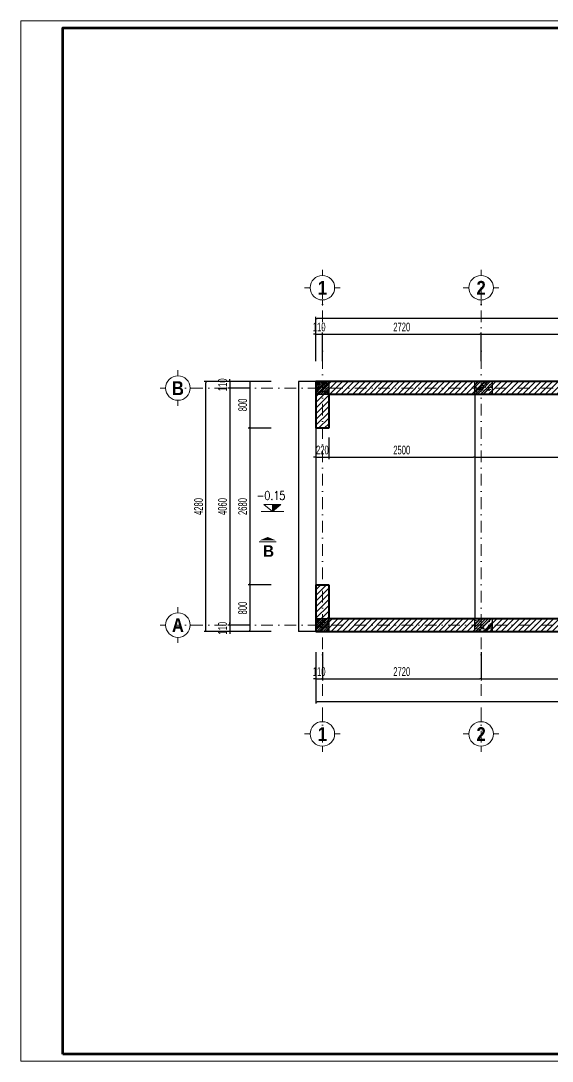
# Model space of a CAD drawing. Header units: millimetres. Extents: x 2565303 to 2664360, y -865723 to -262051.
# Drawn here: x 2629882 to 2638988, y -427802 to -409982 of the extents above; entities that cross this region are included whole.
import ezdxf
from ezdxf.enums import TextEntityAlignment as Align

# ---------------------------------------------------------------- set-up
doc = ezdxf.new("R2010")
doc.units = ezdxf.units.MM
doc.header["$LTSCALE"] = 10
doc.header["$MEASUREMENT"] = 0
doc.linetypes.add('DASHDOT', pattern=[1, 0.5, -0.25, 0, -0.25])
doc.layers.get('0').update_dxf_attribs({"linetype": 'CONTINUOUS'})
doc.layers.get('DEFPOINTS').update_dxf_attribs({"color": 10, "linetype": 'CONTINUOUS'})
for name, color, linetype in [('- Hach vl', 9, 'CONTINUOUS'), ('Khungten_LCDI', 7, 'CONTINUOUS'), ('M3', 3, 'CONTINUOUS')]:
    doc.layers.add(name, color=color, linetype=linetype)
for name, color, linetype, lineweight in [('-thay1', 7, 'CONTINUOUS', 18), ('-Tường', 4, 'CONTINUOUS', 35), ('LC Dim', 8, 'CONTINUOUS', 13), ('LC Hatch', 252, 'CONTINUOUS', 5), ('LC ISO', 153, 'CONTINUOUS', 13), ('LC Khac', 4, 'CONTINUOUS', 9), ('LC Net dam 1', 30, 'CONTINUOUS', 30), ('LC Net dam2', 6, 'CONTINUOUS', 40), ('LC Net manh', 250, 'CONTINUOUS', 5), ('LC Net truc', 134, 'DASHDOT', 5), ('LC Text1', 20, 'CONTINUOUS', 13), ('LC Text2', 7, 'CONTINUOUS', 13)]:
    doc.layers.add(name, color=color, linetype=linetype, lineweight=lineweight)
doc.styles.add('HOATBIF', font='hoatbif.shx', dxfattribs={"width": 0.65})
doc.styles.add('Khungten', font='', dxfattribs={"width": 0.9, "height": 5000})
doc.styles.add('LC 1', font='')
doc.styles.add('T1', font='Vnsimli.shx', dxfattribs={"width": 0.7})
doc.styles.add('Title', font='', dxfattribs={"width": 0.8})
doc.styles.get('Khungten').set_extended_font_data('.VnAvantH')
doc.styles.get('LC 1').set_extended_font_data('.VnAvantH', bold=True)
doc.styles.get('Title').set_extended_font_data('.VnBlackH')
doc.dimstyles.new('1-100 (1-60)', dxfattribs={"dimscale": 60, "dimtxt": 2.5, "dimasz": 0.35, "dimexe": 0.5, "dimexo": 0, "dimgap": 0.8, "dimtad": 1, "dimdec": 0, "dimzin": 0, "dimdsep": 46, "dimtxsty": 'HOATBIF', "dimblk1": 'DOT', "dimblk2": 'DOT', "dimsah": 1, "dimcen": -1, "dimdle": 1, "dimclrd": 256, "dimclre": 256, "dimclrt": 4, "dimadec": 3, "dimazin": 2, "dimtfac": 0.333333, "dimtdec": 0, "dimtix": 1, "dimtmove": 2, "dimatfit": 3, "dimldrblk": 'DOT', "dimfxl": 1, "dimtvp": 0.833333, "dimtolj": 1, "dimtzin": 0, "dimarcsym": 0})

# ---------------------------------------------------------------- blocks, each defined once
blk = doc.blocks.new('DOT')
at = {"layer": 'M3', "color": 0, "linetype": 'ByBlock'}
blk.add_line((-0.5, 0), (-1, 0), dxfattribs=at)
at = {"layer": 'M3', "color": 0, "linetype": 'ByBlock', "const_width": 0.5}
blk.add_lwpolyline([(-0.25, 0, 1), (0.25, 0, 1)], format="xyb", close=True, dxfattribs=at)
blk = doc.blocks.new('*D334')
at = {"layer": 'DEFPOINTS', "color": 0, "transparency": 16777216}
for p in [(2635050, -415351), (2634940, -415811), (2635050, -415811)]:
    blk.add_point(p, dxfattribs=at)
at = {"layer": 'LC Dim', "lineweight": -2, "transparency": 16777216}
for p, q in [((2634919, -415351), (2634898, -415351)), ((2634940, -415811), (2634940, -415321)), ((2634940, -415351), (2635050, -415351)), ((2635050, -415811), (2635050, -415321)), ((2635071, -415351), (2635092, -415351))]:
    blk.add_line(p, q, dxfattribs=at)
at = {"layer": 'LC Dim', "lineweight": -2, "transparency": 16777216, "xscale": 21, "yscale": 21, "zscale": 21}
blk.add_blockref('DOT', (2634940, -415351), dxfattribs=at)
at = {"layer": 'LC Dim', "lineweight": -2, "transparency": 16777216, "xscale": 21, "yscale": 21, "zscale": 21, "rotation": 180}
blk.add_blockref('DOT', (2635050, -415351), dxfattribs=at)
at = {"layer": 'LC Dim', "color": 4, "transparency": 16777216, "insert": (2634995, -415228), "char_height": 150, "attachment_point": 5, "style": 'HOATBIF'}
blk.add_mtext('\\A1;110', dxfattribs=at)
blk = doc.blocks.new('*D321')
at = {"layer": 'DEFPOINTS', "color": 0, "transparency": 16777216}
for p in [(2637770, -415351), (2635050, -415811), (2637770, -415811)]:
    blk.add_point(p, dxfattribs=at)
at = {"layer": 'LC Dim', "lineweight": -2, "transparency": 16777216}
for p, q in [((2635050, -415811), (2635050, -415321)), ((2635071, -415351), (2637749, -415351)), ((2637770, -415811), (2637770, -415321))]:
    blk.add_line(p, q, dxfattribs=at)
at = {"layer": 'LC Dim', "lineweight": -2, "transparency": 16777216, "xscale": 21, "yscale": 21, "zscale": 21, "rotation": 180}
blk.add_blockref('DOT', (2635050, -415351), dxfattribs=at)
at = {"layer": 'LC Dim', "lineweight": -2, "transparency": 16777216, "xscale": 21, "yscale": 21, "zscale": 21}
blk.add_blockref('DOT', (2637770, -415351), dxfattribs=at)
at = {"layer": 'LC Dim', "color": 4, "transparency": 16777216, "insert": (2636410, -415228), "char_height": 150, "attachment_point": 5, "style": 'HOATBIF'}
blk.add_mtext('\\A1;2720', dxfattribs=at)
blk = doc.blocks.new('*D322')
at = {"layer": 'DEFPOINTS', "color": 0, "transparency": 16777216}
for p in [(2641970, -415351), (2637770, -415811), (2641970, -415811)]:
    blk.add_point(p, dxfattribs=at)
at = {"layer": 'LC Dim', "lineweight": -2, "transparency": 16777216}
for p, q in [((2637770, -415811), (2637770, -415321)), ((2637791, -415351), (2641949, -415351)), ((2641970, -415811), (2641970, -415321))]:
    blk.add_line(p, q, dxfattribs=at)
at = {"layer": 'LC Dim', "lineweight": -2, "transparency": 16777216, "xscale": 21, "yscale": 21, "zscale": 21, "rotation": 180}
blk.add_blockref('DOT', (2637770, -415351), dxfattribs=at)
at = {"layer": 'LC Dim', "lineweight": -2, "transparency": 16777216, "xscale": 21, "yscale": 21, "zscale": 21}
blk.add_blockref('DOT', (2641970, -415351), dxfattribs=at)
at = {"layer": 'LC Dim', "color": 4, "transparency": 16777216, "insert": (2639870, -415228), "char_height": 150, "attachment_point": 5, "style": 'HOATBIF'}
blk.add_mtext('\\A1;4200', dxfattribs=at)
blk = doc.blocks.new('*D326')
at = {"layer": 'DEFPOINTS', "color": 0, "transparency": 16777216}
for p in [(2634940, -415082), (2634940, -415811), (2648940, -415811)]:
    blk.add_point(p, dxfattribs=at)
at = {"layer": 'LC Dim', "lineweight": -2, "transparency": 16777216}
for p, q in [((2634940, -415811), (2634940, -415052)), ((2648919, -415082), (2634961, -415082)), ((2648940, -415811), (2648940, -415052))]:
    blk.add_line(p, q, dxfattribs=at)
at = {"layer": 'LC Dim', "lineweight": -2, "transparency": 16777216, "xscale": 21, "yscale": 21, "zscale": 21, "rotation": 180}
blk.add_blockref('DOT', (2634940, -415082), dxfattribs=at)
at = {"layer": 'LC Dim', "lineweight": -2, "transparency": 16777216, "xscale": 21, "yscale": 21, "zscale": 21}
blk.add_blockref('DOT', (2648940, -415082), dxfattribs=at)
at = {"layer": 'LC Dim', "color": 4, "transparency": 16777216, "insert": (2641860, -414959), "char_height": 150, "attachment_point": 5, "style": 'HOATBIF'}
blk.add_mtext('\\A1;14000', dxfattribs=at)
blk = doc.blocks.new('*D327')
at = {"layer": 'DEFPOINTS', "color": 0, "transparency": 16777216}
for p in [(2634940, -420794), (2635050, -420794), (2635050, -421253)]:
    blk.add_point(p, dxfattribs=at)
at = {"layer": 'LC Dim', "lineweight": -2, "transparency": 16777216}
for p, q in [((2634940, -420794), (2634940, -421283)), ((2635050, -420794), (2635050, -421283)), ((2634919, -421253), (2634898, -421253)), ((2634940, -421253), (2635050, -421253)), ((2635071, -421253), (2635092, -421253))]:
    blk.add_line(p, q, dxfattribs=at)
at = {"layer": 'LC Dim', "lineweight": -2, "transparency": 16777216, "xscale": 21, "yscale": 21, "zscale": 21}
blk.add_blockref('DOT', (2634940, -421253), dxfattribs=at)
at = {"layer": 'LC Dim', "lineweight": -2, "transparency": 16777216, "xscale": 21, "yscale": 21, "zscale": 21, "rotation": 180}
blk.add_blockref('DOT', (2635050, -421253), dxfattribs=at)
at = {"layer": 'LC Dim', "color": 4, "transparency": 16777216, "insert": (2634995, -421130), "char_height": 150, "attachment_point": 5, "style": 'HOATBIF'}
blk.add_mtext('\\A1;110', dxfattribs=at)
blk = doc.blocks.new('*D328')
at = {"layer": 'DEFPOINTS', "color": 0, "transparency": 16777216}
for p in [(2635050, -420794), (2637770, -420794), (2637770, -421253)]:
    blk.add_point(p, dxfattribs=at)
at = {"layer": 'LC Dim', "lineweight": -2, "transparency": 16777216}
for p, q in [((2635050, -420794), (2635050, -421283)), ((2637770, -420794), (2637770, -421283)), ((2635071, -421253), (2637749, -421253))]:
    blk.add_line(p, q, dxfattribs=at)
at = {"layer": 'LC Dim', "lineweight": -2, "transparency": 16777216, "xscale": 21, "yscale": 21, "zscale": 21, "rotation": 180}
blk.add_blockref('DOT', (2635050, -421253), dxfattribs=at)
at = {"layer": 'LC Dim', "lineweight": -2, "transparency": 16777216, "xscale": 21, "yscale": 21, "zscale": 21}
blk.add_blockref('DOT', (2637770, -421253), dxfattribs=at)
at = {"layer": 'LC Dim', "color": 4, "transparency": 16777216, "insert": (2636410, -421130), "char_height": 150, "attachment_point": 5, "style": 'HOATBIF'}
blk.add_mtext('\\A1;2720', dxfattribs=at)
blk = doc.blocks.new('*D329')
at = {"layer": 'DEFPOINTS', "color": 0, "transparency": 16777216}
for p in [(2637770, -420794), (2641970, -420794), (2641970, -421253)]:
    blk.add_point(p, dxfattribs=at)
at = {"layer": 'LC Dim', "lineweight": -2, "transparency": 16777216}
for p, q in [((2637770, -420794), (2637770, -421283)), ((2641970, -420794), (2641970, -421283)), ((2637791, -421253), (2641949, -421253))]:
    blk.add_line(p, q, dxfattribs=at)
at = {"layer": 'LC Dim', "lineweight": -2, "transparency": 16777216, "xscale": 21, "yscale": 21, "zscale": 21, "rotation": 180}
blk.add_blockref('DOT', (2637770, -421253), dxfattribs=at)
at = {"layer": 'LC Dim', "lineweight": -2, "transparency": 16777216, "xscale": 21, "yscale": 21, "zscale": 21}
blk.add_blockref('DOT', (2641970, -421253), dxfattribs=at)
at = {"layer": 'LC Dim', "color": 4, "transparency": 16777216, "insert": (2639870, -421130), "char_height": 150, "attachment_point": 5, "style": 'HOATBIF'}
blk.add_mtext('\\A1;4200', dxfattribs=at)
blk = doc.blocks.new('*D333')
at = {"layer": 'DEFPOINTS', "color": 0, "transparency": 16777216}
for p in [(2634940, -420794), (2648940, -420794), (2634940, -421648)]:
    blk.add_point(p, dxfattribs=at)
at = {"layer": 'LC Dim', "lineweight": -2, "transparency": 16777216}
for p, q in [((2634940, -420794), (2634940, -421678)), ((2648940, -420794), (2648940, -421678)), ((2648919, -421648), (2634961, -421648))]:
    blk.add_line(p, q, dxfattribs=at)
at = {"layer": 'LC Dim', "lineweight": -2, "transparency": 16777216, "xscale": 21, "yscale": 21, "zscale": 21, "rotation": 180}
blk.add_blockref('DOT', (2634940, -421648), dxfattribs=at)
at = {"layer": 'LC Dim', "lineweight": -2, "transparency": 16777216, "xscale": 21, "yscale": 21, "zscale": 21}
blk.add_blockref('DOT', (2648940, -421648), dxfattribs=at)
at = {"layer": 'LC Dim', "color": 4, "transparency": 16777216, "insert": (2641860, -421509), "char_height": 150, "attachment_point": 5, "style": 'HOATBIF'}
blk.add_mtext('\\A1;14000', dxfattribs=at)
blk = doc.blocks.new('*D314')
at = {"layer": 'DEFPOINTS', "color": 0, "transparency": 16777216}
for p in [(2633462, -416272), (2633807, -416162), (2633807, -416272)]:
    blk.add_point(p, dxfattribs=at)
at = {"layer": 'LC Dim', "lineweight": -2, "transparency": 16777216}
for p, q in [((2633807, -416162), (2633432, -416162)), ((2633807, -416272), (2633432, -416272)), ((2633462, -416141), (2633462, -416120)), ((2633462, -416162), (2633462, -416272)), ((2633462, -416293), (2633462, -416314))]:
    blk.add_line(p, q, dxfattribs=at)
at = {"layer": 'LC Dim', "lineweight": -2, "transparency": 16777216, "xscale": 21, "yscale": 21, "zscale": 21}
for p, rotation in [((2633462, -416162), 270), ((2633462, -416272), 90)]:
    blk.add_blockref('DOT', p, dxfattribs=dict(at, rotation=rotation))
at = {"layer": 'LC Dim', "color": 4, "transparency": 16777216, "insert": (2633339, -416217), "char_height": 150, "attachment_point": 5, "rotation": 90, "style": 'HOATBIF'}
blk.add_mtext('\\A1;110', dxfattribs=at)
blk = doc.blocks.new('*D315')
at = {"layer": 'DEFPOINTS', "color": 0, "transparency": 16777216}
for p in [(2633807, -416272), (2633462, -420332), (2633807, -420332)]:
    blk.add_point(p, dxfattribs=at)
at = {"layer": 'LC Dim', "lineweight": -2, "transparency": 16777216}
for p, q in [((2633807, -416272), (2633432, -416272)), ((2633462, -416293), (2633462, -420311)), ((2633807, -420332), (2633432, -420332))]:
    blk.add_line(p, q, dxfattribs=at)
at = {"layer": 'LC Dim', "lineweight": -2, "transparency": 16777216, "xscale": 21, "yscale": 21, "zscale": 21}
for p, rotation in [((2633462, -416272), 90), ((2633462, -420332), 270)]:
    blk.add_blockref('DOT', p, dxfattribs=dict(at, rotation=rotation))
at = {"layer": 'LC Dim', "color": 4, "transparency": 16777216, "insert": (2633339, -418302), "char_height": 150, "attachment_point": 5, "rotation": 90, "style": 'HOATBIF'}
blk.add_mtext('\\A1;4060', dxfattribs=at)
blk = doc.blocks.new('*D316')
at = {"layer": 'DEFPOINTS', "color": 0, "transparency": 16777216}
for p in [(2633807, -420332), (2633462, -420442), (2633807, -420442)]:
    blk.add_point(p, dxfattribs=at)
at = {"layer": 'LC Dim', "lineweight": -2, "transparency": 16777216}
for p, q in [((2633807, -420332), (2633432, -420332)), ((2633462, -420311), (2633462, -420290)), ((2633462, -420332), (2633462, -420442)), ((2633807, -420442), (2633432, -420442)), ((2633462, -420463), (2633462, -420484))]:
    blk.add_line(p, q, dxfattribs=at)
at = {"layer": 'LC Dim', "lineweight": -2, "transparency": 16777216, "xscale": 21, "yscale": 21, "zscale": 21}
for p, rotation in [((2633462, -420332), 270), ((2633462, -420442), 90)]:
    blk.add_blockref('DOT', p, dxfattribs=dict(at, rotation=rotation))
at = {"layer": 'LC Dim', "color": 4, "transparency": 16777216, "insert": (2633339, -420387), "char_height": 150, "attachment_point": 5, "rotation": 90, "style": 'HOATBIF'}
blk.add_mtext('\\A1;110', dxfattribs=at)
blk = doc.blocks.new('*D317')
at = {"layer": 'DEFPOINTS', "color": 0, "transparency": 16777216}
for p in [(2633052, -416162), (2633807, -416162), (2633807, -420442)]:
    blk.add_point(p, dxfattribs=at)
at = {"layer": 'LC Dim', "lineweight": -2, "transparency": 16777216}
for p, q in [((2633807, -416162), (2633022, -416162)), ((2633052, -420421), (2633052, -416183)), ((2633807, -420442), (2633022, -420442))]:
    blk.add_line(p, q, dxfattribs=at)
at = {"layer": 'LC Dim', "lineweight": -2, "transparency": 16777216, "xscale": 21, "yscale": 21, "zscale": 21}
for p, rotation in [((2633052, -416162), 90), ((2633052, -420442), 270)]:
    blk.add_blockref('DOT', p, dxfattribs=dict(at, rotation=rotation))
at = {"layer": 'LC Dim', "color": 4, "transparency": 16777216, "insert": (2632929, -418302), "char_height": 150, "attachment_point": 5, "rotation": 90, "style": 'HOATBIF'}
blk.add_mtext('\\A1;4280', dxfattribs=at)
blk = doc.blocks.new('*D318')
at = {"layer": 'DEFPOINTS', "color": 0, "transparency": 16777216}
for p in [(2634172, -416162), (2633807, -416962), (2634172, -416962)]:
    blk.add_point(p, dxfattribs=at)
at = {"layer": 'LC Dim', "lineweight": -2, "transparency": 16777216}
for p, q in [((2634172, -416162), (2633777, -416162)), ((2633807, -416183), (2633807, -416941)), ((2634172, -416962), (2633777, -416962))]:
    blk.add_line(p, q, dxfattribs=at)
at = {"layer": 'LC Dim', "lineweight": -2, "transparency": 16777216, "xscale": 21, "yscale": 21, "zscale": 21}
for p, rotation in [((2633807, -416162), 90), ((2633807, -416962), 270)]:
    blk.add_blockref('DOT', p, dxfattribs=dict(at, rotation=rotation))
at = {"layer": 'LC Dim', "color": 4, "transparency": 16777216, "insert": (2633684, -416562), "char_height": 150, "attachment_point": 5, "rotation": 90, "style": 'HOATBIF'}
blk.add_mtext('\\A1;800', dxfattribs=at)
blk = doc.blocks.new('*D319')
at = {"layer": 'DEFPOINTS', "color": 0, "transparency": 16777216}
for p in [(2634172, -416962), (2633807, -419642), (2634172, -419642)]:
    blk.add_point(p, dxfattribs=at)
at = {"layer": 'LC Dim', "lineweight": -2, "transparency": 16777216}
for p, q in [((2634172, -416962), (2633777, -416962)), ((2633807, -416983), (2633807, -419621)), ((2634172, -419642), (2633777, -419642))]:
    blk.add_line(p, q, dxfattribs=at)
at = {"layer": 'LC Dim', "lineweight": -2, "transparency": 16777216, "xscale": 21, "yscale": 21, "zscale": 21}
for p, rotation in [((2633807, -416962), 90), ((2633807, -419642), 270)]:
    blk.add_blockref('DOT', p, dxfattribs=dict(at, rotation=rotation))
at = {"layer": 'LC Dim', "color": 4, "transparency": 16777216, "insert": (2633684, -418302), "char_height": 150, "attachment_point": 5, "rotation": 90, "style": 'HOATBIF'}
blk.add_mtext('\\A1;2680', dxfattribs=at)
blk = doc.blocks.new('*D320')
at = {"layer": 'DEFPOINTS', "color": 0, "transparency": 16777216}
for p in [(2634172, -419642), (2633807, -420442), (2634172, -420442)]:
    blk.add_point(p, dxfattribs=at)
at = {"layer": 'LC Dim', "lineweight": -2, "transparency": 16777216}
for p, q in [((2634172, -419642), (2633777, -419642)), ((2633807, -419663), (2633807, -420421)), ((2634172, -420442), (2633777, -420442))]:
    blk.add_line(p, q, dxfattribs=at)
at = {"layer": 'LC Dim', "lineweight": -2, "transparency": 16777216, "xscale": 21, "yscale": 21, "zscale": 21}
for p, rotation in [((2633807, -419642), 90), ((2633807, -420442), 270)]:
    blk.add_blockref('DOT', p, dxfattribs=dict(at, rotation=rotation))
at = {"layer": 'LC Dim', "color": 4, "transparency": 16777216, "insert": (2633684, -420042), "char_height": 150, "attachment_point": 5, "rotation": 90, "style": 'HOATBIF'}
blk.add_mtext('\\A1;800', dxfattribs=at)
blk = doc.blocks.new('TTRUC')
at = {"layer": 'LC ISO'}
for p, q in [((0, 6.95), (0, 10.13)), ((-6.95, 0), (-10.13, 0)), ((6.95, 0), (10.13, 0)), ((0, -6.95), (0, -10.13))]:
    blk.add_line(p, q, dxfattribs=at)
at = {"layer": 'LC Net manh'}
blk.add_circle((0, 0), 6.95, dxfattribs=at)
blk = doc.blocks.new('lcdi fix')
at = {"layer": 'DEFPOINTS', "lineweight": 0}
blk.add_lwpolyline([(-1200, -14850), (-1200, 14850), (40800, 14850), (40800, -14850)], close=True, dxfattribs=at)
at = {"layer": 'Khungten_LCDI', "color": 5, "lineweight": 60}
blk.add_lwpolyline([(0, -14650), (0, 14650), (40600, 14650), (40600, -14650)], close=True, dxfattribs=at)
at = {"color": 7, "style": 'Khungten', "width": 0.8}
for tag, p in [('REVISION', (39499, -10746)), ('NGAYHT', (39546, -11609))]:
    blk.add_attdef(tag, text='', height=200, dxfattribs=at).set_placement(p, align=Align.CENTER)
at = {"layer": 'LC Text1', "style": 'Title', "width": 1.485915}
for tag, p, p2 in [('TENBANVE1', (36913, -8886), (40339, -8886)), ('TENBANVE2', (36913, -9562), (40339, -9562))]:
    blk.add_attdef(tag, text='', height=250, dxfattribs=at).set_placement(p, p2, align=Align.FIT)
at = {"layer": 'LC Text1', "style": 'Title', "width": 0.7}
blk.add_attdef('SOBANVE', text='', height=250, dxfattribs=at).set_placement((39562, -13896), align=Align.CENTER)
blk = doc.blocks.new('gfs')
at = {"layer": '- Hach vl', "ltscale": 0.2}
h = blk.add_hatch(dxfattribs=at)
h.set_pattern_fill('ANSI31', color=256, scale=200, style=0)
h.set_pattern_definition([(45, (3894016.553, -231657.651), (-17.67766953, 17.67766953), [])])
h.paths.add_polyline_path([(2119996, -313176), (2119887, -313176), (2119887, -313286), (2119996, -313286)])
h.paths.add_polyline_path([(2119887, -313176), (2119777, -313176), (2119777, -313286), (2119887, -313286)])
h.paths.add_polyline_path([(2119887, -313066), (2119777, -313066), (2119777, -313176), (2119887, -313176)])
h.paths.add_polyline_path([(2119996, -313066), (2119887, -313066), (2119887, -313176), (2119996, -313176)])
h = blk.add_hatch(dxfattribs=at)
h.set_pattern_fill('AR-CONC', color=256, scale=20, style=0)
h.set_pattern_definition([(50, (3894016.55, -231657.65), (143.4520365, -12.550427), [15, -165]), (355, (3894016.55, -231657.65), (-27.750267, 150.438427), [12, -132]), (100.4514, (3894028.51, -231658.7), (115.701876, 137.887908), [12.748038, -140.228422]), (46.1842, (3894016.55, -231617.65), (213.44821, -33.103803), [22.5, -247.5]), (96.6356, (3894034.34, -231620.4), (186.93254, 194.823574), [19.122058, -210.3426]), (351.1842, (3894016.55, -231617.65), (186.93239, 194.82372), [18, -198]), (21, (3894036.55, -231627.65), (119.3814104, -80.523778), [15, -165]), (326, (3894036.55, -231627.65), (48.663066, 145.030009), [12, -132]), (71.4514, (3894046.5, -231634.36), (168.044526, 64.506099), [12.748038, -140.228422]), (37.5, (3894016.553, -231657.65), (2.431971, 66.5787708), [0, -130.4, 0, -134, 0, -132.5]), (7.5, (3894016.55, -231657.65), (52.6139075, 78.8823424), [0, -76.4, 0, -127.4, 0, -50.5]), (327.5, (3893971.953, -231657.65), (106.7644872, -4.5109743), [0, -50, 0, -156, 0, -207]), (317.5, (3893951.95, -231657.65), (116.637234, 20.0209965), [0, -65, 0, -103.6, 0, -147])])
h.paths.add_polyline_path([(2119996, -313176), (2119887, -313176), (2119887, -313286), (2119996, -313286)])
h.paths.add_polyline_path([(2119887, -313176), (2119777, -313176), (2119777, -313286), (2119887, -313286)])
h.paths.add_polyline_path([(2119887, -313066), (2119777, -313066), (2119777, -313176), (2119887, -313176)])
h.paths.add_polyline_path([(2119996, -313066), (2119887, -313066), (2119887, -313176), (2119996, -313176)])
at = {"layer": 'LC Net dam 1'}
blk.add_lwpolyline([(2119777, -313066), (2119997, -313066), (2119997, -313286), (2119777, -313286)], close=True, dxfattribs=at)
blk = doc.blocks.new('c22x30')
at = {"layer": 'LC Hatch'}
h = blk.add_hatch(dxfattribs=at)
h.set_pattern_fill('BTCT', color=256, scale=25)
h.set_pattern_definition([(50, (-619188.45, -138015.9), (179.315046, -15.688034), [18.75, -206.25]), (355, (-619188.45, -138015.9), (-34.687833, 188.048033), [15, -165]), (100.4514, (-619173.5, -138017.21), (144.627345, 172.359886), [15.93505, -175.28553]), (46.1842, (-619188.45, -137965.9), (266.81026, -41.37975), [28.125, -309.375]), (96.6356, (-619166.22, -137969.35), (233.66568, 243.52947), [23.90257, -262.92825]), (351.1842, (-619188.45, -137965.9), (233.66549, 243.52965), [22.5, -247.5]), (21, (-619163.45, -137978.4), (149.226763, -100.654723), [18.75, -206.25]), (326, (-619163.45, -137978.4), (60.828833, 181.28751), [15, -165]), (71.4514, (-619151.02, -137986.79), (210.055657, 80.632624), [15.93505, -175.28553]), (37.5, (-619188.45, -138015.9), (3.039964, 83.2234635), [0, -163, 0, -167.5, 0, -165.625]), (7.5, (-619188.45, -138015.9), (65.767384, 98.602928), [0, -95.5, 0, -159.25, 0, -63.125]), (327.5, (-619244.2, -138015.9), (133.455609, -5.638718), [0, -62.5, 0, -195, 0, -258.75]), (317.5, (-619269.2, -138015.9), (145.796542, 25.026246), [0, -81.25, 0, -129.5, 0, -183.75]), (45, (-619188.45, -138015.9), (-66.291261, 66.291261), []), (45, (-619144.26, -138015.9), (-66.291261, 66.291261), [])])
h.paths.add_polyline_path([(0, 0), (0, -220), (300, -220), (300, 0)])
at = {"layer": 'LC Net dam 1'}
blk.add_lwpolyline([(0, 0), (300, 0), (300, -220), (0, -220)], close=True, dxfattribs=at)
blk = doc.blocks.new('Caodo1')
at = {"layer": 'LC Text1'}
blk.add_hatch(color=256, dxfattribs=at).paths.add_polyline_path([(0, 200), (0, 0), (243, 200)])
for p, q in [((324, 0), (-324, 0)), ((0, 0), (0, 200))]:
    blk.add_line(p, q, dxfattribs=at)
blk.add_lwpolyline([(-243, 200), (243, 200), (0, 0), (0, 0)], close=True, dxfattribs=at)
at = {"layer": 'LC Text1', "style": 'T1', "width": 0.8}
blk.add_attdef('%%P0,00', text='', height=250, dxfattribs=at).set_placement((-39, 460), align=Align.MIDDLE_CENTER)
blk = doc.blocks.new('*D523')
at = {"layer": 'DEFPOINTS', "color": 0, "transparency": 16777216}
for p in [(2634940, -417119), (2635160, -417119), (2635160, -417458)]:
    blk.add_point(p, dxfattribs=at)
at = {"layer": 'LC Dim', "lineweight": -2, "transparency": 16777216}
for p, q in [((2634940, -417119), (2634940, -417488)), ((2635160, -417119), (2635160, -417488)), ((2634919, -417458), (2634898, -417458)), ((2634940, -417458), (2635160, -417458)), ((2635181, -417458), (2635202, -417458))]:
    blk.add_line(p, q, dxfattribs=at)
at = {"layer": 'LC Dim', "lineweight": -2, "transparency": 16777216, "xscale": 21, "yscale": 21, "zscale": 21}
blk.add_blockref('DOT', (2634940, -417458), dxfattribs=at)
at = {"layer": 'LC Dim', "lineweight": -2, "transparency": 16777216, "xscale": 21, "yscale": 21, "zscale": 21, "rotation": 180}
blk.add_blockref('DOT', (2635160, -417458), dxfattribs=at)
at = {"layer": 'LC Dim', "color": 4, "transparency": 16777216, "insert": (2635050, -417335), "char_height": 150, "attachment_point": 5, "style": 'HOATBIF'}
blk.add_mtext('\\A1;220', dxfattribs=at)
blk = doc.blocks.new('*D524')
at = {"layer": 'DEFPOINTS', "color": 0, "transparency": 16777216}
for p in [(2635160, -417119), (2637660, -417119), (2637660, -417458)]:
    blk.add_point(p, dxfattribs=at)
at = {"layer": 'LC Dim', "lineweight": -2, "transparency": 16777216}
for p, q in [((2635160, -417119), (2635160, -417488)), ((2637660, -417119), (2637660, -417488)), ((2635181, -417458), (2637639, -417458))]:
    blk.add_line(p, q, dxfattribs=at)
at = {"layer": 'LC Dim', "lineweight": -2, "transparency": 16777216, "xscale": 21, "yscale": 21, "zscale": 21, "rotation": 180}
blk.add_blockref('DOT', (2635160, -417458), dxfattribs=at)
at = {"layer": 'LC Dim', "lineweight": -2, "transparency": 16777216, "xscale": 21, "yscale": 21, "zscale": 21}
blk.add_blockref('DOT', (2637660, -417458), dxfattribs=at)
at = {"layer": 'LC Dim', "color": 4, "transparency": 16777216, "insert": (2636410, -417335), "char_height": 150, "attachment_point": 5, "style": 'HOATBIF'}
blk.add_mtext('\\A1;2500', dxfattribs=at)
blk = doc.blocks.new('*D525')
at = {"layer": 'DEFPOINTS', "color": 0, "transparency": 16777216}
for p in [(2637660, -417119), (2641615, -417119), (2641615, -417458)]:
    blk.add_point(p, dxfattribs=at)
at = {"layer": 'LC Dim', "lineweight": -2, "transparency": 16777216}
for p, q in [((2637660, -417119), (2637660, -417488)), ((2641615, -417119), (2641615, -417488)), ((2637681, -417458), (2641594, -417458))]:
    blk.add_line(p, q, dxfattribs=at)
at = {"layer": 'LC Dim', "lineweight": -2, "transparency": 16777216, "xscale": 21, "yscale": 21, "zscale": 21, "rotation": 180}
blk.add_blockref('DOT', (2637660, -417458), dxfattribs=at)
at = {"layer": 'LC Dim', "lineweight": -2, "transparency": 16777216, "xscale": 21, "yscale": 21, "zscale": 21}
blk.add_blockref('DOT', (2641615, -417458), dxfattribs=at)
at = {"layer": 'LC Dim', "color": 4, "transparency": 16777216, "insert": (2639637, -417335), "char_height": 150, "attachment_point": 5, "style": 'HOATBIF'}
blk.add_mtext('\\A1;3955', dxfattribs=at)

msp = doc.modelspace()

# ---------------------------------------------------------------- hatches: boundary and pattern name
at = {"layer": 'LC Hatch', "ltscale": 0.3}
h = msp.add_hatch(dxfattribs=at)
h.set_pattern_fill('ANSI31', color=256, scale=550, style=0)
h.set_pattern_definition([(45, (247.02, -26377.684), (-48.6135912, 48.6135912), [])])
h.paths.add_polyline_path([(2648939.8, -420112.4), (2648719.8, -420112.4), (2648719.8, -420222.4), (2635159.8, -420222.4), (2635159.8, -419642.4), (2634939.8, -419642.4), (2634939.8, -420442.4), (2648939.8, -420442.4)])
h.paths.add_polyline_path([(2648939.8, -418532.4), (2648719.8, -418532.4), (2648719.8, -419182.4), (2648939.8, -419182.4)])
h.paths.add_polyline_path([(2641969.8, -416532.4), (2641669.8, -416532.4), (2641669.8, -416382.4), (2641614.8, -416382.4), (2641614.8, -416587.4), (2641969.8, -416587.4)], flags=17)
h.paths.add_polyline_path([(2648939.8, -416162.4), (2634939.8, -416162.4), (2634939.8, -416962.4), (2635159.8, -416962.4), (2635159.8, -416382.4), (2641969.8, -416382.4), (2641969.8, -417282.4), (2643674.8, -417282.4), (2643674.8, -417172.4), (2642079.8, -417172.4), (2642079.8, -416272.4), (2644379.8, -416272.4), (2644379.8, -417172.4), (2644324.8, -417172.4), (2644324.8, -417282.4), (2644489.8, -417282.4), (2644489.8, -416382.4), (2648719.8, -416382.4), (2648719.8, -417332.4), (2648939.8, -417332.4)])

# ---------------------------------------------------------------- linework, layer by layer
for p, q in [((2634639.8, -416162.4), (2634639.8, -420442.4)), ((2634939.8, -416162.4), (2634639.8, -416162.4)), ((2637659.8, -416382.4), (2637659.8, -420222.4)), ((2634939.8, -416962.4), (2634939.8, -419642.4)), ((2634939.8, -420442.4), (2634639.8, -420442.4))]:
    msp.add_line(p, q)
at = {"layer": 'LC Khac', "color": 1, "ltscale": 2}
msp.add_line((2634259.1, -418904.7), (2633967.9, -418904.7), dxfattribs=at)
msp.add_lwpolyline([(2634113.5, -418824.3, 0, 282.9, 0), (2634113.5, -418882.8, 165, 165, 0)], format="xyseb", dxfattribs=at)
at = {"layer": 'LC Net dam2'}
for p, q in [((2634939.8, -416162.4), (2634939.8, -416962.4)), ((2648939.8, -416162.4), (2634939.8, -416162.4)), ((2635159.8, -416382.4), (2635159.8, -416962.4)), ((2641969.8, -416382.4), (2635159.8, -416382.4)), ((2635159.8, -416962.4), (2634939.8, -416962.4)), ((2634939.8, -419642.4), (2634939.8, -420442.4)), ((2634939.8, -419642.4), (2635159.8, -419642.4)), ((2635159.8, -419642.4), (2635159.8, -420222.4)), ((2635159.8, -420222.4), (2648719.8, -420222.4)), ((2634939.8, -420442.4), (2648939.8, -420442.4))]:
    msp.add_line(p, q, dxfattribs=at)
at = {"layer": 'LC Net truc', "ltscale": 40}
for p, q in [((2635049.8, -414543.5), (2635049.8, -422448.4)), ((2637769.8, -414543.5), (2637769.8, -422448.4)), ((2651007, -416272.4), (2632540.6, -416272.4)), ((2651007, -420332.4), (2632540.6, -420332.4))]:
    msp.add_line(p, q, dxfattribs=at)

# ---------------------------------------------------------------- block references
at = {"layer": '-thay1', "xscale": 0.6000000155618181, "yscale": 0.6000000155618181, "zscale": 0.6000000155618181}
msp.add_blockref('lcdi fix', (2630602.3, -418892.5), dxfattribs=at)
at = {"layer": '-Tường'}
for p in [(515162.9, -103095.9), (515162.9, -107155.9)]:
    msp.add_blockref('gfs', p, dxfattribs=at)
at = {"layer": 'LC ISO', "xscale": 30.23532588053422, "yscale": 30.23532588053422, "zscale": 30.23532588053422}
for p in [(2635049.8, -414553.8), (2637769.8, -414553.8), (2632574.5, -416272.4), (2632574.5, -420332.4), (2635049.8, -422197.6), (2637769.8, -422197.6)]:
    msp.add_blockref('TTRUC', p, dxfattribs=at)
at = {"layer": 'LC Net dam 1'}
for p in [(2637659.8, -416162.4), (2637659.8, -420222.4)]:
    msp.add_blockref('c22x30', p, dxfattribs=at)
at = {"layer": 'LC Text1'}
ref = msp.add_blockref('Caodo1', (2634193.4, -418389.3), dxfattribs=dict(at, xscale=0.5999999999992269, yscale=0.5999999999992269, zscale=0.5999999999992269))
ref.add_attrib('%%P0,00', '-0.15', dxfattribs={"layer": 'LC Text2', "height": 150, "style": 'T1', "width": 0.8}).set_placement((2634170, -418113.6), align=Align.MIDDLE_CENTER)

# ---------------------------------------------------------------- texts
at = {"ltscale": 2, "style": 'LC 1'}
msp.add_attdef('B', text='B', height=198, dxfattribs=at).set_placement((2634126.5, -419064.6), align=Align.MIDDLE_CENTER)
at = {"layer": 'LC Text1', "ltscale": 0.2, "style": 'LC 1', "width": 0.9}
for s, p in [('1', (2635049.8, -414746.4)), ('2', (2637769.8, -414746.4)), ('b', (2632574.5, -416465)), ('a', (2632574.5, -420525)), ('1', (2635049.8, -422390.2)), ('2', (2637769.8, -422390.2))]:
    msp.add_text(s, height=236.7, dxfattribs=at).set_placement(p, align=Align.BOTTOM_CENTER)

# ---------------------------------------------------------------- dimensions: what is measured, and where the dimension line sits
at = {"layer": 'LC Dim'}
for base, p1, p2, picture, middle in [((2634939.8, -415081.7), (2648939.8, -415811.2), (2634939.8, -415811.2), '*D326', (2641859.8, -414958.7)), ((2634939.8, -421648.1), (2648939.8, -420793.5), (2634939.8, -420793.5), '*D333', (2641859.8, -421509))]:
    dim = msp.add_linear_dim(base=base, p1=p1, p2=p2, dimstyle='1-100 (1-60)', dxfattribs=at)
    dim.commit()
    dim.dimension.update_dxf_attribs({"geometry": picture, "text_midpoint": middle, "dimtype": 160})
for base, p1, p2, picture, middle in [((2635049.8, -415351.4), (2634939.8, -415811.2), (2635049.8, -415811.2), '*D334', (2634994.8, -415228.4)), ((2637769.8, -415351.4), (2635049.8, -415811.2), (2637769.8, -415811.2), '*D321', (2636409.8, -415228.4)), ((2641969.8, -415351.4), (2637769.8, -415811.2), (2641969.8, -415811.2), '*D322', (2639869.8, -415228.4)), ((2635159.8, -417458.4), (2634939.8, -417118.7), (2635159.8, -417118.7), '*D523', (2635049.8, -417335.4)), ((2637659.8, -417458.4), (2635159.8, -417118.7), (2637659.8, -417118.7), '*D524', (2636409.8, -417335.4)), ((2641614.8, -417458.4), (2637659.8, -417118.7), (2641614.8, -417118.7), '*D525', (2639637.3, -417335.4)), ((2635049.8, -421253.3), (2634939.8, -420793.5), (2635049.8, -420793.5), '*D327', (2634994.8, -421130.3)), ((2637769.8, -421253.3), (2635049.8, -420793.5), (2637769.8, -420793.5), '*D328', (2636409.8, -421130.3)), ((2641969.8, -421253.3), (2637769.8, -420793.5), (2641969.8, -420793.5), '*D329', (2639869.8, -421130.3))]:
    dim = msp.add_linear_dim(base=base, p1=p1, p2=p2, dimstyle='1-100 (1-60)', dxfattribs=at)
    dim.commit()
    dim.dimension.update_dxf_attribs({"geometry": picture, "text_midpoint": middle})
for base, p1, p2, picture, middle in [((2633462, -416272.4), (2633807, -416162.4), (2633807, -416272.4), '*D314', (2633339, -416217.4)), ((2633052.1, -416162.4), (2633807, -420442.4), (2633807, -416162.4), '*D317', (2632929.1, -418302.4)), ((2633462, -420332.4), (2633807, -416272.4), (2633807, -420332.4), '*D315', (2633339, -418302.4)), ((2633807, -416962.4), (2634171.9, -416162.4), (2634171.9, -416962.4), '*D318', (2633684, -416562.4)), ((2633807, -419642.4), (2634171.9, -416962.4), (2634171.9, -419642.4), '*D319', (2633684, -418302.4)), ((2633807, -420442.4), (2634171.9, -419642.4), (2634171.9, -420442.4), '*D320', (2633684, -420042.4)), ((2633462, -420442.4), (2633807, -420332.4), (2633807, -420442.4), '*D316', (2633339, -420387.4))]:
    dim = msp.add_linear_dim(base=base, p1=p1, p2=p2, angle=90, dimstyle='1-100 (1-60)', dxfattribs=at)
    dim.commit()
    dim.dimension.update_dxf_attribs({"geometry": picture, "text_midpoint": middle})

doc.saveas('drawing.dxf')
